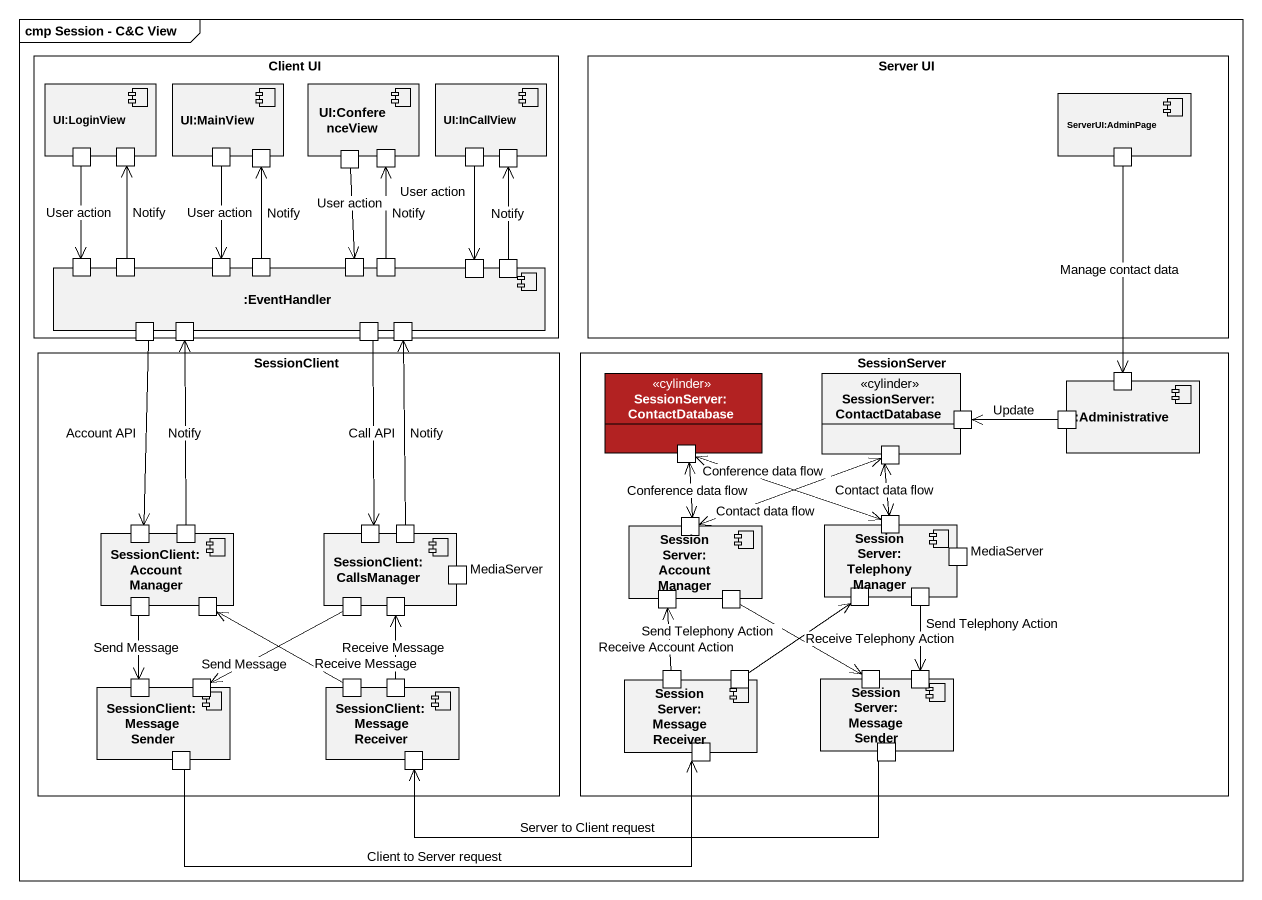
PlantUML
@startuml
mainframe cmp Session - C&C View
rectangle "Client UI" as Client_UI {
  component "UI:LoginView" as UI_LoginView {
    port " " as port1
    port " " as port2
  }
  component "UI:MainView" as UI_MainView {
    port " " as port3
    port " " as port4
  }
  component "UI:ConferenceView" as UI_ConferenceView {
    port " " as port5
    port " " as port6
  }
  component "UI:InCallView" as UI_InCallView {
    port " " as port7
    port " " as port8
  }
  component ":EventHandler" as EventHandler {
    port " " as port10
    port " " as port11
    port " " as port12
    port " " as port13
    port " " as port14
    port " " as port15
    port " " as port16
    port " " as port17
    port " " as port18
    port " " as port19
    port " " as port20
    port " " as port21
  }
}
rectangle "Server UI" as Server_UI {
  component "ServerUI:AdminPage" as ServerUI_AdminPage {
    port " " as port9
  }
}
rectangle SessionClient {
  component "SessionClient:AccountManager" as SessionClient_AccountManager {
    port " " as port27
    port " " as port28
    port " " as port33
    port " " as port34
  }
  component "SessionClient:CallsManager" as SessionClient_CallsManager {
    port " " as port29
    port " " as port30
    port MediaServer
    port " " as port35
    port " " as port36
  }
  component "SessionClient:MessageSender" as SessionClient_MessageSender {
    port " " as port41
    port " " as port42
    port " " as port51
  }
  component "SessionClient:MessageReceiver" as SessionClient_2 {
    port " " as port43
    port " " as port44
    port " " as port52
  }
}
rectangle SessionServer {
  rectangle "SessionServer:ContactDatabase" as SessionServer_2 <<cylinder>> #B22222 {
    port " " as port25
  }
  rectangle "SessionServer:ContactDatabase" as SessionServer_3 <<cylinder>> {
    port " " as port22
    port " " as port26
  }
  component ":Administrative" as Administrative {
    port " " as port23
    port " " as port24
  }
  component "SessionServer:AccountManager" as SessionServer_AccountManager {
    port " " as port31
    port " " as port37
    port " " as port38
  }
  component "SessionServer:TelephonyManager" as SessionServer_4 {
    port " " as port32
    port "MediaServer" as MediaServer_2
    port " " as port39
    port " " as port40
  }
  component "SessionServer:MessageReceiver" as SessionServer_5 {
    port " " as port45
    port " " as port46
    port " " as port49
  }
  component "SessionServer:MessageSender" as SessionServer_MessageSender {
    port " " as port47
    port " " as port48
    port " " as port50
  }
}
port1 --> port10 : User action
port2 <-- port11 : Notify
port3 --> port12 : User action
port4 <-- port13 : Notify
port5 --> port14 : User action
port6 <-- port15 : Notify
port7 --> port16 : User action
port8 <-- port17 : Notify
port9 --> port24 : Manage contact data
port18 --> port27 : Account API
port19 <-- port28 : Notify
port20 --> port29 : Call API
port21 <-- port30 : Notify
port23 -left-> port22 : Update
port25 <--> port31 : Conference data flow
port26 <-left-> port31 : Contact data flow
port32 <-left-> port25 : Conference data flow
port32 <-up-> port26 : Contact data flow
port38 -right-> port47 : Send Telephony Action
port40 --> port48 : Send Telephony Action
port41 <-up- port33 : Send Message
port42 <-right- port35 : Send Message
port43 -left-> port34 : Receive Message
port44 -up-> port36 : Receive Message
port45 -up-> port37 : Receive Account Action
port46 -up-> port39 : Receive Telephony Action
port51 -right-> port49 : Client to Server request
port52 <-right- port50 : Server to Client request
@enduml
